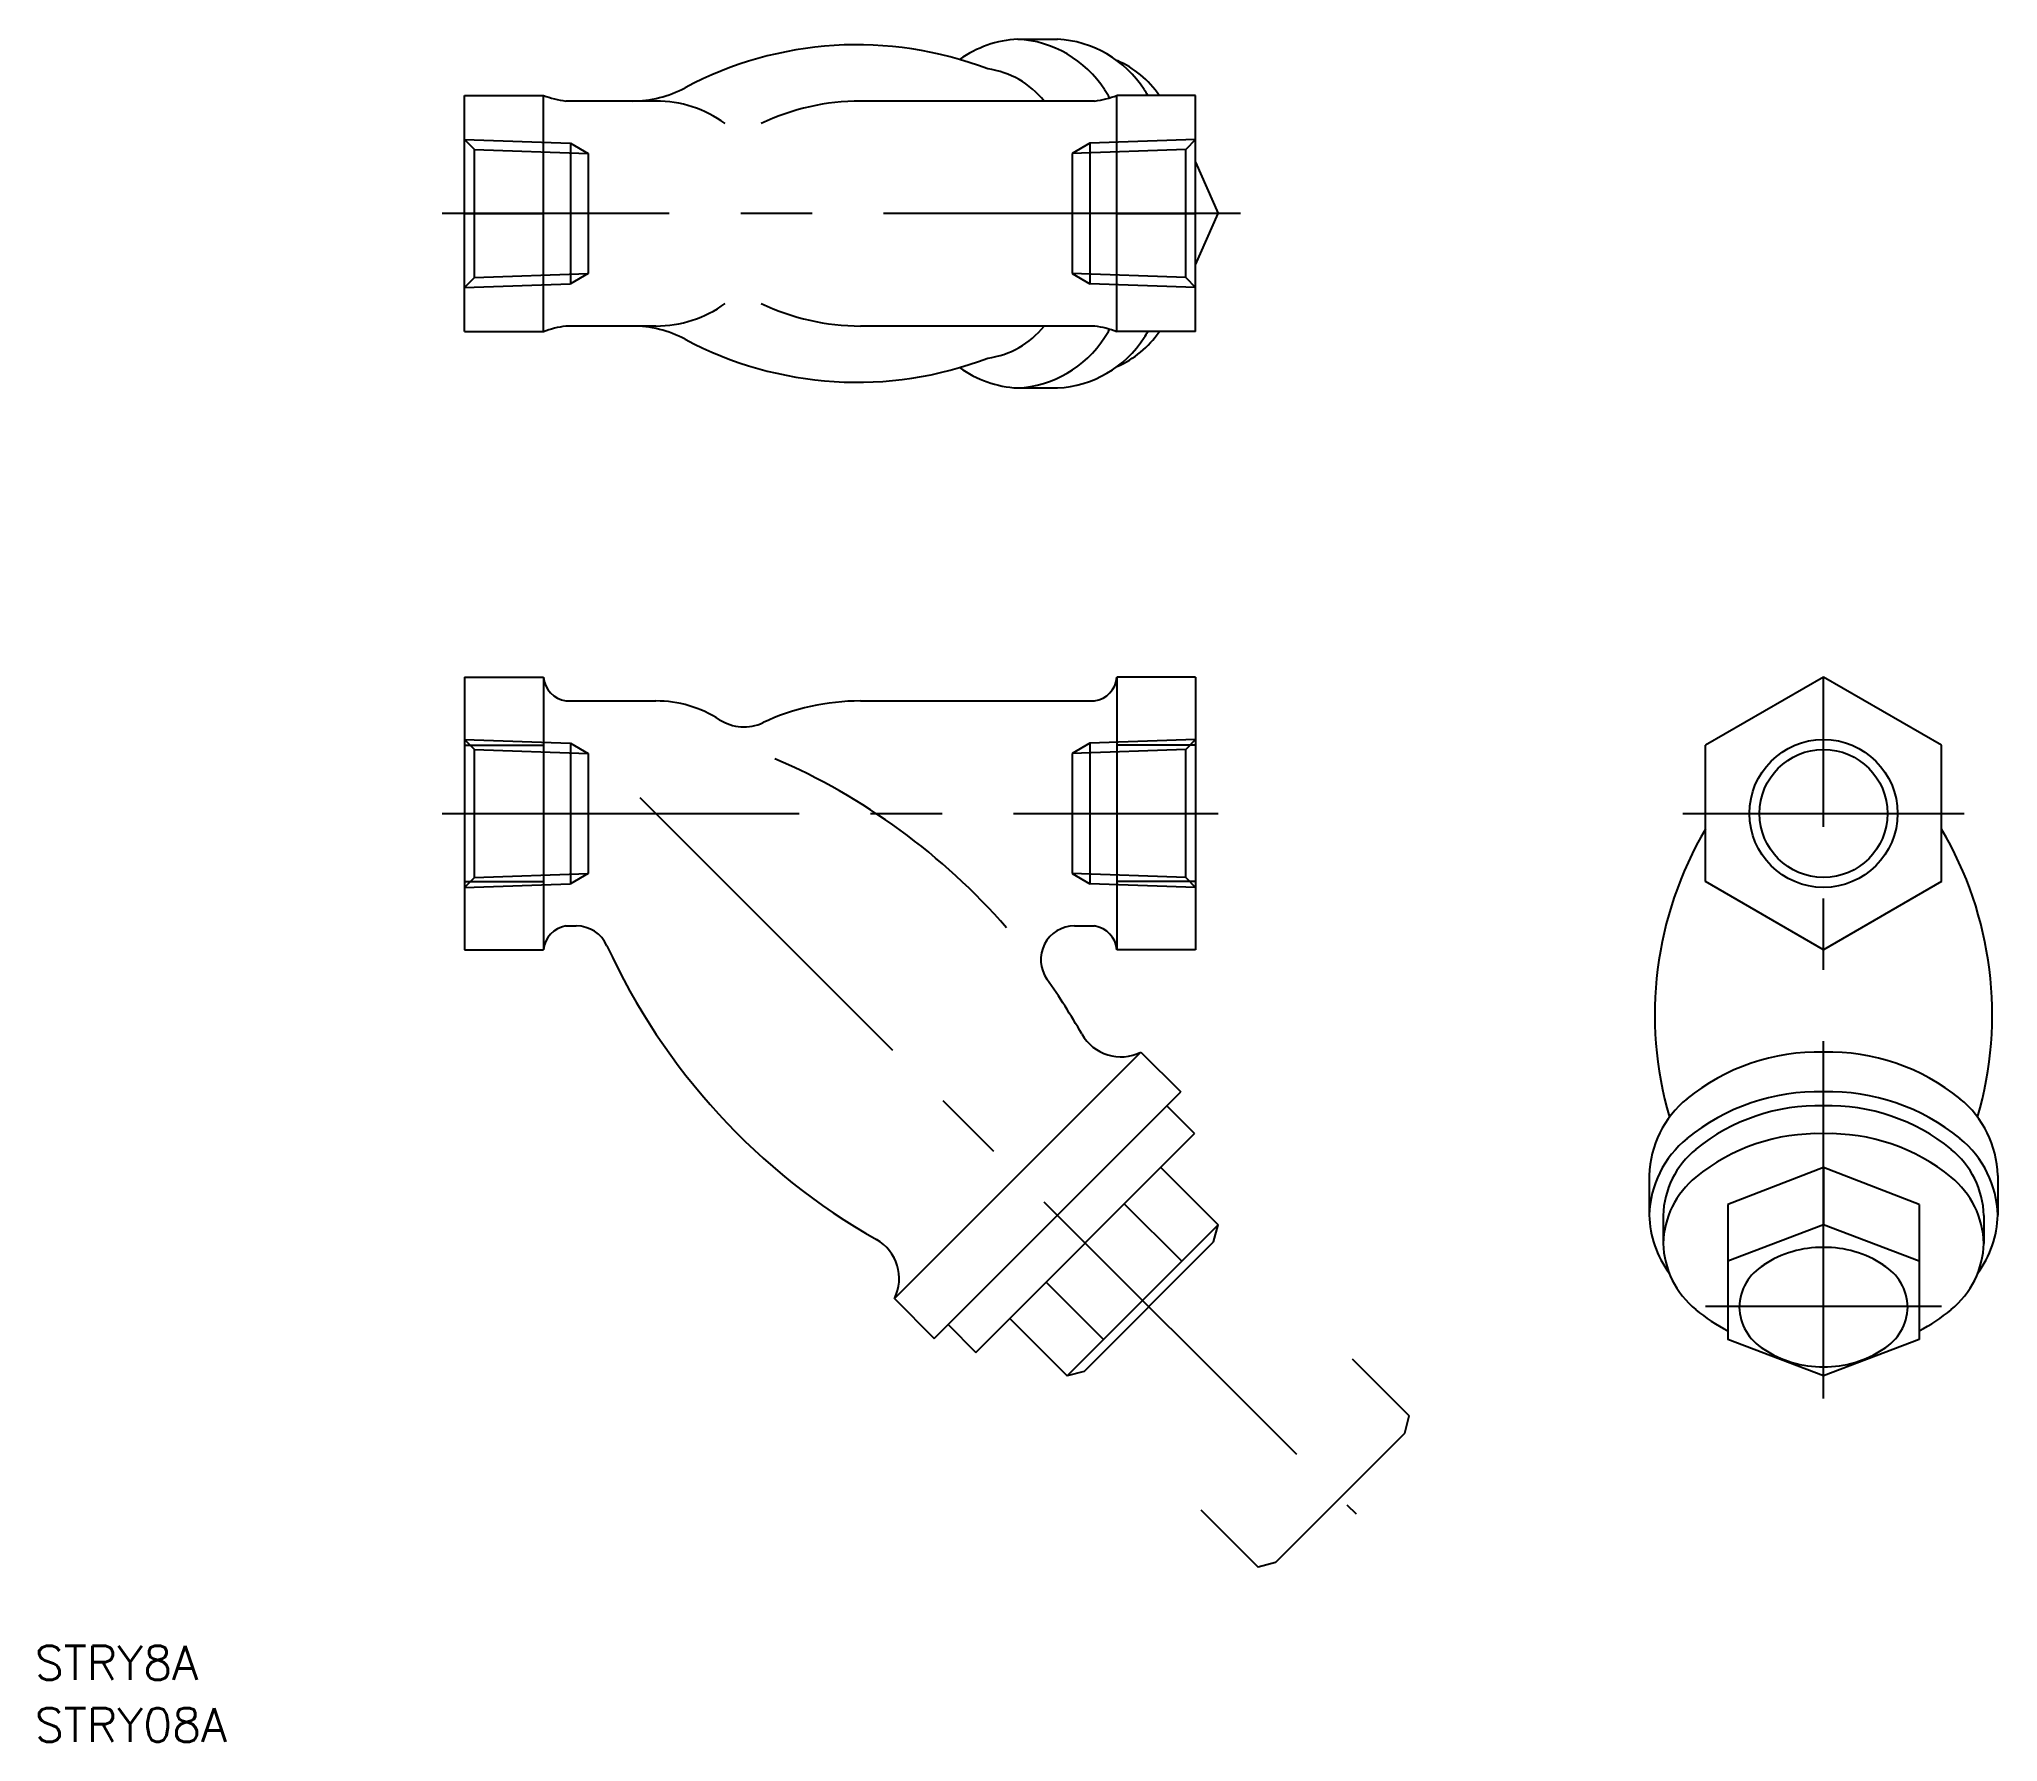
# Model space of a CAD drawing. Extents: x -159 to 16, y -83 to 69.
import ezdxf

# ---------------------------------------------------------------- set-up
doc = ezdxf.new("R2010")
doc.units = 0
for name, pattern in [('CENTER', [50.8, 31.75, -6.35, 6.35, -6.35]), ('DASHED', [19.05, 12.7, -6.35]), ('PHANTOM', [63.5, 31.75, -6.35, 6.35, -6.35, 6.35, -6.35])]:
    doc.linetypes.add(name, pattern=pattern)
doc.layers.get('0').update_dxf_attribs({"linetype": 'CONTINUOUS'})
doc.layers.add('CENTER', color=1, linetype='CENTER')
doc.styles.get("Standard").update_dxf_attribs({"font": 'txt.shx', "height": 3, "bigfont": 'bigfont.shx'})

msp = doc.modelspace()

# ---------------------------------------------------------------- linework, layer by layer
at = {"color": 7, "linetype": 'CONTINUOUS'}
for p, q in [((-71.65, 68.83), (-68.12, 68.83)), ((-120.83, 42.83), (-120.83, 63.83)), ((-120.83, 63.83), (-113.83, 63.83)), ((-113.83, 42.83), (-113.83, 63.83)), ((-103.83, 63.33), (-111.84, 63.33)), ((-64.81, 63.33), (-85.62, 63.33)), ((-62.83, 42.83), (-62.83, 63.83)), ((-55.83, 63.83), (-62.83, 63.83)), ((-55.83, 42.83), (-55.83, 63.83)), ((-55.83, 57.88), (-53.83, 53.33)), ((-120.83, 53.33), (-113.83, 53.33)), ((-62.83, 53.33), (-55.83, 53.33)), ((-55.83, 48.77), (-53.83, 53.33)), ((-120.83, 42.83), (-113.83, 42.83)), ((-103.83, 43.33), (-111.84, 43.33)), ((-64.81, 43.33), (-85.62, 43.33)), ((-55.83, 42.83), (-62.83, 42.83)), ((-71.65, 37.83), (-68.12, 37.83)), ((-120.83, 12.12), (-120.83, -12.12)), ((-120.83, 12.12), (-113.83, 12.12)), ((-113.83, 12.12), (-113.83, -12.12)), ((-62.83, 12.12), (-62.83, -12.12)), ((-55.83, 12.12), (-62.83, 12.12)), ((-55.83, 12.12), (-55.83, -12.12)), ((0, 12.12), (-10.5, 6.06)), ((10.5, 6.06), (0, 12.12)), ((-111.84, 10), (-103.83, 10)), ((-85.62, 10), (-64.81, 10)), ((-120.83, 6.06), (-113.83, 6.06)), ((-55.83, 6.06), (-62.83, 6.06)), ((-10.5, -6.06), (-10.5, 6.06)), ((10.5, -6.06), (10.5, 6.06)), ((-120.83, -6.06), (-113.83, -6.06)), ((-55.83, -6.06), (-62.83, -6.06)), ((0, -12.12), (-10.5, -6.06)), ((10.5, -6.06), (0, -12.12)), ((-111.84, -10), (-110.9, -10)), ((-66.6, -10), (-64.81, -10)), ((-120.83, -12.12), (-113.83, -12.12)), ((-55.83, -12.12), (-62.83, -12.12)), ((-82.61, -43.13), (-60.69, -21.21)), ((-60.69, -21.21), (-57.16, -24.75)), ((-79.08, -46.67), (-57.16, -24.75)), ((-58.39, -25.99), (-55.92, -28.46)), ((-75.36, -47.91), (-55.92, -28.46)), ((-58.92, -31.47), (-53.83, -36.56)), ((-15.5, -32.17), (-15.5, -35.71)), ((0, -31.47), (-8.5, -34.75)), ((8.5, -34.75), (0, -31.47)), ((0, -31.47), (0, -36.56)), ((15.5, -32.17), (15.5, -35.71)), ((-57.07, -39.81), (-62.17, -34.71)), ((-8.5, -34.75), (-8.5, -46.75)), ((8.5, -34.75), (8.5, -46.75)), ((-67.26, -50), (-53.83, -36.56)), ((-54.23, -38.09), (-53.83, -36.56)), ((-14.26, -35.74), (-14.26, -38.22)), ((0, -36.56), (-8.5, -39.81)), ((8.5, -39.81), (0, -36.56)), ((14.26, -35.74), (14.26, -38.22)), ((-65.74, -49.59), (-54.23, -38.09)), ((-64.01, -46.75), (-69.11, -41.65)), ((-82.61, -43.13), (-79.08, -46.67)), ((-72.36, -44.9), (-67.26, -50)), ((-77.84, -45.43), (-75.36, -47.91)), ((0, -50), (-8.5, -46.75)), ((8.5, -46.75), (0, -50)), ((-65.74, -49.59), (-67.26, -50))]:
    msp.add_line(p, q, dxfattribs=at)
at = {"color": 3, "linetype": 'DASHED'}
for p, q in [((-120.83, 59.9), (-119.94, 59.02)), ((-120.83, 59.9), (-111.43, 59.58)), ((-111.43, 59.58), (-111.43, 47.08)), ((-111.43, 59.58), (-109.85, 58.66)), ((-65.23, 59.58), (-66.8, 58.66)), ((-55.83, 59.9), (-65.23, 59.58)), ((-65.23, 59.58), (-65.23, 47.08)), ((-55.83, 59.9), (-56.71, 59.02)), ((-119.94, 47.63), (-119.94, 59.02)), ((-119.94, 59.02), (-109.85, 58.66)), ((-111.43, 58.72), (-111.43, 47.93)), ((-109.85, 58.66), (-109.85, 47.99)), ((-56.71, 59.02), (-66.8, 58.66)), ((-66.8, 58.66), (-66.8, 47.99)), ((-65.23, 58.72), (-65.23, 47.93)), ((-56.71, 47.63), (-56.71, 59.02)), ((-119.94, 47.63), (-120.83, 46.75)), ((-120.83, 46.75), (-111.43, 47.08)), ((-119.94, 47.63), (-109.85, 47.99)), ((-109.85, 47.99), (-111.43, 47.08)), ((-66.8, 47.99), (-65.23, 47.08)), ((-56.71, 47.63), (-66.8, 47.99)), ((-55.83, 46.75), (-65.23, 47.08)), ((-56.71, 47.63), (-55.83, 46.75)), ((-120.83, 6.58), (-111.43, 6.25)), ((-120.83, 6.58), (-119.94, 5.69)), ((-119.94, 5.69), (-109.85, 5.34)), ((-119.94, -5.69), (-119.94, 5.69)), ((-111.43, 6.25), (-111.43, -6.25)), ((-111.43, 6.25), (-109.85, 5.34)), ((-111.43, 5.39), (-111.43, -5.39)), ((-109.85, 5.34), (-109.85, -5.34)), ((-65.23, 6.25), (-66.8, 5.34)), ((-56.71, 5.69), (-66.8, 5.34)), ((-66.8, 5.34), (-66.8, -5.34)), ((-55.83, 6.58), (-65.23, 6.25)), ((-65.23, 6.25), (-65.23, -6.25)), ((-65.23, 5.39), (-65.23, -5.39)), ((-55.83, 6.58), (-56.71, 5.69)), ((-56.71, -5.69), (-56.71, 5.69)), ((-119.94, -5.69), (-120.83, -6.58)), ((-120.83, -6.58), (-111.43, -6.25)), ((-119.94, -5.69), (-109.85, -5.34)), ((-109.85, -5.34), (-111.43, -6.25)), ((-56.71, -5.69), (-66.8, -5.34)), ((-66.8, -5.34), (-65.23, -6.25)), ((-55.83, -6.58), (-65.23, -6.25)), ((-56.71, -5.69), (-55.83, -6.58))]:
    msp.add_line(p, q, dxfattribs=at)
at = {"color": 3, "linetype": 'PHANTOM'}
for p, q in [((-41.92, -48.47), (-36.83, -53.56)), ((-37.23, -55.09), (-36.83, -53.56)), ((-48.74, -66.59), (-37.23, -55.09)), ((-55.36, -61.9), (-50.26, -67)), ((-48.74, -66.59), (-50.26, -67))]:
    msp.add_line(p, q, dxfattribs=at)
at = {"color": 3, "linetype": 'CONTINUOUS'}
msp.add_circle((0, 0), 6.58, dxfattribs=at)
at = {"color": 7, "linetype": 'CONTINUOUS'}
msp.add_circle((0, 0), 5.69, dxfattribs=at)
for centre, radius, start, end in [((-85.94, 35.83), 32.5, 69.0443, 118.0726), ((-71.13, 59.06), 9.78, 93.0489, 125.5225), ((-72.17, 59.06), 9.78, 32.6694, 86.9511), ((-68.64, 59.06), 9.78, 32.6694, 86.9511), ((-66.16, 59.06), 8.54, 33.9115, 66.9634), ((-105.94, 73.33), 10, 270, 298.0725), ((-75.35, 58.54), 7.71, 38.392, 82.2736), ((-110.39, 73.28), 10.06, 250.0194, 261.6951), ((-103.83, 52.83), 10.5, 54.0495, 90), ((-85.62, 42.83), 20.5, 90, 115.5195), ((-66.26, 73.28), 10.06, 278.3049, 289.9806), ((-80.02, 53.61), 19.33, 31.1586, 33.7072), ((-76.49, 53.61), 19.33, 31.8976, 33.7072), ((-103.83, 53.83), 10.5, 270, 305.9505), ((-85.62, 63.83), 20.5, 244.4805, 270), ((-110.39, 33.37), 10.06, 98.3049, 109.9806), ((-105.94, 33.33), 10, 61.9275, 90), ((-85.94, 70.83), 32.5, 241.9274, 290.9557), ((-75.35, 48.11), 7.71, 277.7264, 321.608), ((-72.17, 47.59), 9.78, 273.0489, 327.3306), ((-68.64, 47.59), 9.78, 273.0489, 327.326), ((-66.26, 33.37), 10.06, 70.0193, 81.6951), ((-80.02, 53.04), 19.33, 326.2928, 328.8414), ((-66.16, 47.59), 8.54, 293.0365, 326.0885), ((-76.49, 53.04), 19.33, 326.2928, 328.1024), ((-71.13, 47.59), 9.78, 234.4775, 266.9511), ((-111.47, 12.33), 2.36, 185.0811, 261.0142), ((-65.18, 12.33), 2.36, 278.9858, 354.9189), ((-103.83, -0.5), 10.5, 57.2698, 90), ((-85.62, -10.5), 20.5, 90, 115.0374), ((-95.99, 11.7), 4, 237.2699, 295.0374), ((-115.99, -47.94), 57.5, 41.0809, 66.6949), ((17.5, -17.89), 32.5, 149.4897, 196.2545), ((-17.5, -17.89), 32.5, 343.7455, 30.5103), ((-111.47, -12.33), 2.36, 98.9851, 174.9188), ((-110.9, -13), 3, 24.5763, 90), ((-66.6, -13), 3, 90.0001, 215.2784), ((-65.18, -12.33), 2.36, 5.0812, 81.0149), ((-55.88, 12.16), 57.5, 204.5763, 240.4731), ((-115.99, -47.94), 57.5, 29.5269, 35.284), ((-62.48, -17.63), 4, 209.5269, 296.4734), ((-0.47, -39.7), 18.49, 88.5576, 129.1422), ((0.47, -39.7), 18.49, 50.8578, 91.4425), ((-6.4, -32.42), 9.1, 129.0676, 178.4215), ((-0.47, -43.23), 18.49, 88.5576, 129.1422), ((-0.46, -43.24), 17.26, 88.4599, 129.1401), ((0.47, -43.23), 18.49, 50.8578, 91.4425), ((0.46, -43.24), 17.26, 50.8598, 91.5401), ((6.4, -32.42), 9.1, 1.5784, 50.9324), ((-6.4, -35.96), 9.1, 129.0676, 178.4215), ((-0.47, -45.71), 17.25, 88.4539, 129.1422), ((0.47, -45.71), 17.25, 50.8578, 91.5461), ((6.4, -35.96), 9.1, 1.5785, 50.9324), ((-6.4, -35.96), 7.86, 129.0676, 178.4215), ((6.4, -35.96), 7.86, 1.5784, 50.9324), ((-6.4, -38.43), 7.86, 129.0676, 178.4215), ((6.4, -38.43), 7.86, 1.5785, 50.9324), ((-6.4, -35.46), 9.1, 181.5785, 216.3892), ((6.4, -35.46), 9.1, 323.6108, 358.4215), ((-86.19, -41.35), 4, 333.5266, 60.4731), ((-6.4, -38), 7.86, 181.5784, 230.9324), ((6.4, -38), 7.86, 309.0676, 358.4215), ((-0.11, -48.04), 9.47, 89.3637, 123.3689), ((0.11, -48.04), 9.47, 56.6311, 90.6363), ((-2.95, -44.03), 4.55, 121.2842, 178.1268), ((2.95, -44.03), 4.55, 1.8731, 58.7159), ((-0.47, -30.73), 17.25, 230.8578, 242.2458), ((-2.95, -43.73), 4.55, 181.8732, 238.7158), ((2.95, -43.73), 4.55, 301.2841, 358.1268), ((0.47, -30.73), 17.25, 297.754, 309.1422), ((-0.11, -39.71), 9.47, 236.6311, 270.6363), ((0.11, -39.71), 9.47, 269.3637, 303.3689)]:
    msp.add_arc(centre, radius, start, end, dxfattribs=at)
at = {"layer": 'CENTER', "color": 1, "linetype": 'CENTER'}
for p, q in [((-51.83, 53.33), (-122.83, 53.33)), ((0, -52), (0, 12.12)), ((-105.24, 1.41), (-41.57, -62.25)), ((-12.5, 0), (12.5, 0)), ((-122.83, 0), (-53.83, 0)), ((10.5, -43.84), (-10.5, -43.84))]:
    msp.add_line(p, q, dxfattribs=at)

# ---------------------------------------------------------------- texts
at = {"color": 7, "linetype": 'CONTINUOUS'}
for s, p in [('STRY8A', (-159.05, -77)), ('STRY08A', (-159.05, -82.52))]:
    msp.add_text(s, height=3, dxfattribs=at).set_placement(p)

doc.saveas('drawing.dxf')
